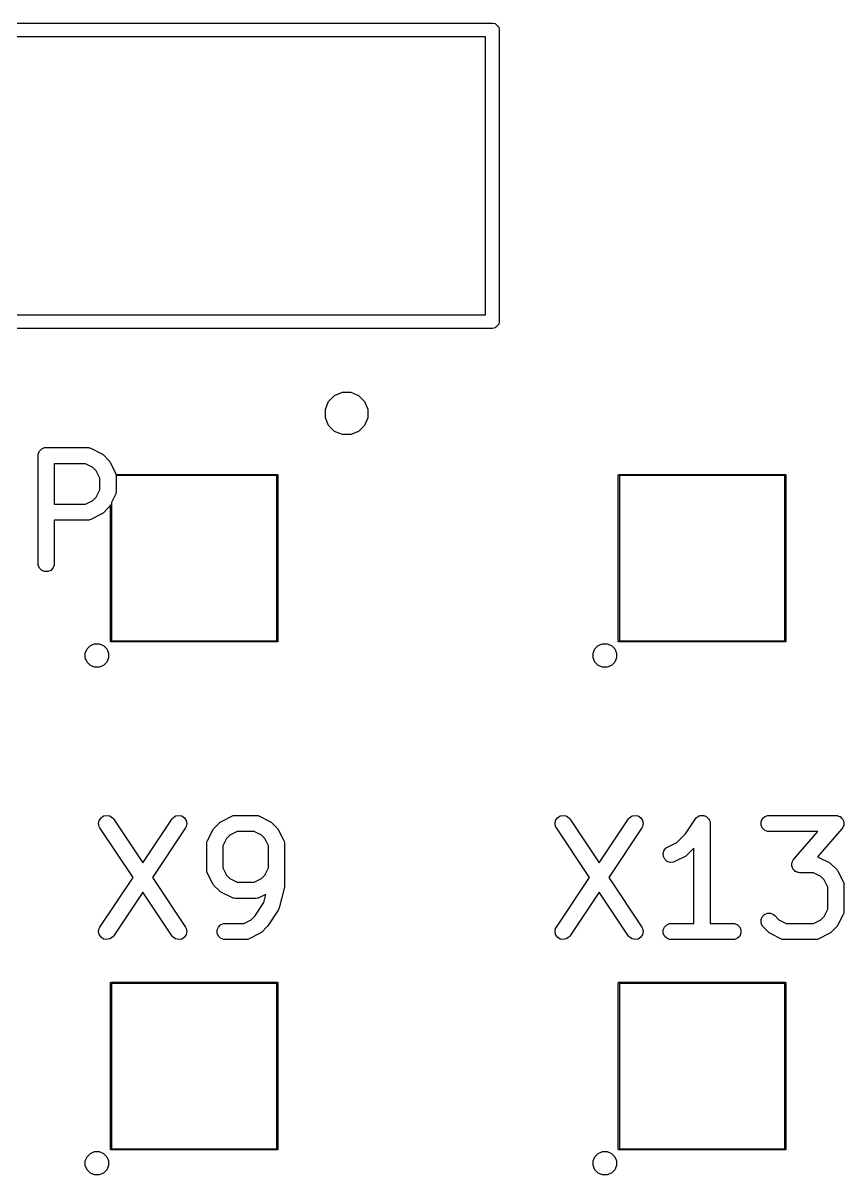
# Model space of a CAD drawing. Header units: inches. Extents: x 4.43 to 5.63, y -4.5 to -3.61.
# Drawn here: x 5.3254 to 5.6245, y -4.0259 to -3.6062 of the extents above; entities that cross this region are included whole.
import ezdxf

# ---------------------------------------------------------------- set-up
doc = ezdxf.new("R2010")
doc.units = ezdxf.units.IN
doc.header["$MEASUREMENT"] = 0
doc.layers.add('BLACK', color=250, linetype='CONTINUOUS')

msp = doc.modelspace()

# ---------------------------------------------------------------- linework, layer by layer
at = {"layer": 'BLACK', "linetype": 'CONTINUOUS'}
for p, q in [((5.09488, -3.60616), (5.49646, -3.60616)), ((5.49646, -3.60616), (5.49741, -3.60635)), ((5.49741, -3.60635), (5.49877, -3.6077)), ((5.49877, -3.6077), (5.49896, -3.60866)), ((5.49896, -3.60866), (5.49896, -3.71496)), ((5.49396, -3.61116), (5.09738, -3.61116)), ((5.49396, -3.71246), (5.49396, -3.61116)), ((5.09738, -3.71246), (5.49396, -3.71246)), ((5.49646, -3.71746), (5.09488, -3.71746)), ((5.49741, -3.71727), (5.49646, -3.71746)), ((5.49877, -3.71592), (5.49741, -3.71727)), ((5.49896, -3.71496), (5.49877, -3.71592)), ((5.43558, -3.74689), (5.43676, -3.74405)), ((5.43676, -3.74405), (5.43893, -3.74188)), ((5.43893, -3.74188), (5.44177, -3.7407)), ((5.44177, -3.7407), (5.44484, -3.7407)), ((5.44484, -3.7407), (5.44768, -3.74188)), ((5.44768, -3.74188), (5.44985, -3.74405)), ((5.44985, -3.74405), (5.45103, -3.74689)), ((5.43558, -3.74996), (5.43558, -3.74689)), ((5.45103, -3.74689), (5.45103, -3.74996)), ((5.43676, -3.7528), (5.43558, -3.74996)), ((5.45103, -3.74996), (5.44985, -3.7528)), ((5.43893, -3.75497), (5.43676, -3.7528)), ((5.44177, -3.75615), (5.43893, -3.75497)), ((5.44484, -3.75615), (5.44177, -3.75615)), ((5.44768, -3.75497), (5.44484, -3.75615)), ((5.44985, -3.7528), (5.44768, -3.75497)), ((5.33329, -3.76088), (5.33387, -3.76082)), ((5.33387, -3.76082), (5.34887, -3.76082)), ((5.34887, -3.76082), (5.34944, -3.76088)), ((5.33091, -3.76377), (5.33097, -3.7632)), ((5.33091, -3.80314), (5.33091, -3.76377)), ((5.33097, -3.7632), (5.33141, -3.76213)), ((5.33141, -3.76213), (5.33223, -3.76132)), ((5.33223, -3.76132), (5.33329, -3.76088)), ((5.34944, -3.76088), (5.34954, -3.76092)), ((5.34954, -3.76092), (5.34965, -3.76092)), ((5.34965, -3.76092), (5.35019, -3.76113)), ((5.35019, -3.76113), (5.35394, -3.76301)), ((5.35394, -3.76301), (5.35418, -3.76316)), ((5.35418, -3.76316), (5.35426, -3.76319)), ((5.35426, -3.76319), (5.35434, -3.76326)), ((5.35434, -3.76326), (5.35443, -3.76331)), ((5.35443, -3.76331), (5.35448, -3.76337)), ((5.35448, -3.76337), (5.3547, -3.76356)), ((5.3547, -3.76356), (5.35658, -3.76543)), ((5.34817, -3.76673), (5.33682, -3.76673)), ((5.33682, -3.76673), (5.33682, -3.78144)), ((5.35087, -3.76807), (5.34817, -3.76673)), ((5.35206, -3.76927), (5.35087, -3.76807)), ((5.35658, -3.76543), (5.35676, -3.76566)), ((5.35676, -3.76566), (5.35682, -3.76571)), ((5.35682, -3.76571), (5.35688, -3.7658)), ((5.35688, -3.7658), (5.35695, -3.76588)), ((5.35695, -3.76588), (5.35697, -3.76595)), ((5.35697, -3.76595), (5.35713, -3.7662)), ((5.35713, -3.7662), (5.35901, -3.76995)), ((5.35341, -3.77197), (5.35206, -3.76927)), ((5.35341, -3.7762), (5.35341, -3.77197)), ((5.35901, -3.76995), (5.35921, -3.77049)), ((5.35921, -3.77049), (5.35922, -3.7706)), ((5.35922, -3.7706), (5.35925, -3.77067)), ((5.35925, -3.77067), (5.41811, -3.77067)), ((5.3593, -3.77106), (5.35932, -3.77127)), ((5.41791, -3.77106), (5.3593, -3.77106)), ((5.35932, -3.77127), (5.35932, -3.7769)), ((5.41791, -3.8313), (5.41791, -3.77106)), ((5.41811, -3.77067), (5.41819, -3.77068)), ((5.41819, -3.77068), (5.41829, -3.77079)), ((5.41829, -3.77079), (5.41831, -3.77087)), ((5.41831, -3.77087), (5.41831, -3.8315)), ((5.54232, -3.77087), (5.54234, -3.77079)), ((5.54232, -3.8315), (5.54232, -3.77087)), ((5.54234, -3.77079), (5.54244, -3.77068)), ((5.54244, -3.77068), (5.54252, -3.77067)), ((5.54252, -3.77067), (5.60315, -3.77067)), ((5.54272, -3.77106), (5.54272, -3.8313)), ((5.60295, -3.77106), (5.54272, -3.77106)), ((5.60295, -3.8313), (5.60295, -3.77106)), ((5.60315, -3.77067), (5.60322, -3.77068)), ((5.60322, -3.77068), (5.60333, -3.77079)), ((5.60333, -3.77079), (5.60335, -3.77087)), ((5.60335, -3.77087), (5.60335, -3.8315)), ((5.35206, -3.7789), (5.35341, -3.7762)), ((5.35922, -3.77757), (5.35921, -3.77768)), ((5.35926, -3.77747), (5.35922, -3.77757)), ((5.35932, -3.7769), (5.35926, -3.77747)), ((5.33682, -3.78144), (5.34817, -3.78144)), ((5.34817, -3.78144), (5.35087, -3.78009)), ((5.35087, -3.78009), (5.35206, -3.7789)), ((5.35728, -3.78166), (5.35713, -3.78197)), ((5.35728, -3.8315), (5.35728, -3.78166)), ((5.35901, -3.77822), (5.35768, -3.78087)), ((5.35768, -3.78087), (5.35768, -3.8313)), ((5.35921, -3.77768), (5.35901, -3.77822)), ((5.35394, -3.78516), (5.35019, -3.78704)), ((5.35418, -3.785), (5.35394, -3.78516)), ((5.35426, -3.78498), (5.35418, -3.785)), ((5.35434, -3.78491), (5.35426, -3.78498)), ((5.35443, -3.78485), (5.35434, -3.78491)), ((5.35448, -3.78479), (5.35443, -3.78485)), ((5.3547, -3.78461), (5.35448, -3.78479)), ((5.35658, -3.78273), (5.3547, -3.78461)), ((5.35676, -3.78251), (5.35658, -3.78273)), ((5.35682, -3.78246), (5.35676, -3.78251)), ((5.35688, -3.78237), (5.35682, -3.78246)), ((5.35695, -3.78229), (5.35688, -3.78237)), ((5.35697, -3.78221), (5.35695, -3.78229)), ((5.35713, -3.78197), (5.35697, -3.78221)), ((5.34887, -3.78735), (5.33682, -3.78735)), ((5.33682, -3.78735), (5.33682, -3.80314)), ((5.34944, -3.78729), (5.34887, -3.78735)), ((5.34954, -3.78725), (5.34944, -3.78729)), ((5.34965, -3.78724), (5.34954, -3.78725)), ((5.35019, -3.78704), (5.34965, -3.78724)), ((5.33097, -3.80372), (5.33091, -3.80314)), ((5.33141, -3.80478), (5.33097, -3.80372)), ((5.33223, -3.8056), (5.33141, -3.80478)), ((5.33329, -3.80604), (5.33223, -3.8056)), ((5.33444, -3.80604), (5.33329, -3.80604)), ((5.33551, -3.8056), (5.33444, -3.80604)), ((5.33632, -3.80478), (5.33551, -3.8056)), ((5.33676, -3.80372), (5.33632, -3.80478)), ((5.33682, -3.80314), (5.33676, -3.80372)), ((5.3573, -3.83157), (5.35728, -3.8315)), ((5.3574, -3.83168), (5.3573, -3.83157)), ((5.35748, -3.83169), (5.3574, -3.83168)), ((5.41811, -3.83169), (5.35748, -3.83169)), ((5.35768, -3.8313), (5.41791, -3.8313)), ((5.41819, -3.83168), (5.41811, -3.83169)), ((5.41829, -3.83157), (5.41819, -3.83168)), ((5.41831, -3.8315), (5.41829, -3.83157)), ((5.54234, -3.83157), (5.54232, -3.8315)), ((5.54244, -3.83168), (5.54234, -3.83157)), ((5.54252, -3.83169), (5.54244, -3.83168)), ((5.60315, -3.83169), (5.54252, -3.83169)), ((5.54272, -3.8313), (5.60295, -3.8313)), ((5.60322, -3.83168), (5.60315, -3.83169)), ((5.60333, -3.83157), (5.60322, -3.83168)), ((5.60335, -3.8315), (5.60333, -3.83157)), ((5.34811, -3.83577), (5.34876, -3.83421)), ((5.34811, -3.83746), (5.34811, -3.83577)), ((5.34876, -3.83421), (5.34996, -3.83301)), ((5.34996, -3.83301), (5.35152, -3.83237)), ((5.35152, -3.83237), (5.35321, -3.83237)), ((5.35321, -3.83237), (5.35477, -3.83301)), ((5.35477, -3.83301), (5.35596, -3.83421)), ((5.35596, -3.83421), (5.35661, -3.83577)), ((5.35661, -3.83577), (5.35661, -3.83746)), ((5.53315, -3.83577), (5.5338, -3.83421)), ((5.53315, -3.83746), (5.53315, -3.83577)), ((5.5338, -3.83421), (5.535, -3.83301)), ((5.535, -3.83301), (5.53656, -3.83237)), ((5.53656, -3.83237), (5.53825, -3.83237)), ((5.53825, -3.83237), (5.53981, -3.83301)), ((5.53981, -3.83301), (5.541, -3.83421)), ((5.541, -3.83421), (5.54165, -3.83577)), ((5.54165, -3.83577), (5.54165, -3.83746)), ((5.34876, -3.83902), (5.34811, -3.83746)), ((5.34996, -3.84022), (5.34876, -3.83902)), ((5.35152, -3.84086), (5.34996, -3.84022)), ((5.35477, -3.84022), (5.35321, -3.84086)), ((5.35596, -3.83902), (5.35477, -3.84022)), ((5.35661, -3.83746), (5.35596, -3.83902)), ((5.5338, -3.83902), (5.53315, -3.83746)), ((5.535, -3.84022), (5.5338, -3.83902)), ((5.53656, -3.84086), (5.535, -3.84022)), ((5.53981, -3.84022), (5.53825, -3.84086)), ((5.541, -3.83902), (5.53981, -3.84022)), ((5.54165, -3.83746), (5.541, -3.83902)), ((5.35321, -3.84086), (5.35152, -3.84086)), ((5.53825, -3.84086), (5.53656, -3.84086)), ((5.35384, -3.89574), (5.3548, -3.8951)), ((5.3548, -3.8951), (5.35593, -3.89487)), ((5.35593, -3.89487), (5.35706, -3.8951)), ((5.35706, -3.8951), (5.35801, -3.89574)), ((5.38008, -3.89574), (5.38104, -3.8951)), ((5.38104, -3.8951), (5.38217, -3.89487)), ((5.38217, -3.89487), (5.3833, -3.8951)), ((5.3833, -3.8951), (5.38426, -3.89574)), ((5.40147, -3.89519), (5.40201, -3.89498)), ((5.40201, -3.89498), (5.40212, -3.89497)), ((5.40212, -3.89497), (5.40222, -3.89493)), ((5.40222, -3.89493), (5.40279, -3.89487)), ((5.40279, -3.89487), (5.41029, -3.89487)), ((5.41029, -3.89487), (5.41087, -3.89493)), ((5.41087, -3.89493), (5.41097, -3.89497)), ((5.41097, -3.89497), (5.41107, -3.89498)), ((5.41107, -3.89498), (5.41161, -3.89519)), ((5.52013, -3.89574), (5.52109, -3.8951)), ((5.52109, -3.8951), (5.52222, -3.89487)), ((5.52222, -3.89487), (5.52335, -3.8951)), ((5.52335, -3.8951), (5.52431, -3.89574)), ((5.54637, -3.89574), (5.54733, -3.8951)), ((5.54733, -3.8951), (5.54846, -3.89487)), ((5.54846, -3.89487), (5.54959, -3.8951)), ((5.54959, -3.8951), (5.55055, -3.89574)), ((5.57146, -3.89526), (5.5717, -3.8951)), ((5.5717, -3.8951), (5.57199, -3.89504)), ((5.57199, -3.89504), (5.57226, -3.89493)), ((5.57226, -3.89493), (5.57255, -3.89493)), ((5.57255, -3.89493), (5.57283, -3.89487)), ((5.57283, -3.89487), (5.57312, -3.89493)), ((5.57312, -3.89493), (5.57341, -3.89493)), ((5.57341, -3.89493), (5.57368, -3.89504)), ((5.57368, -3.89504), (5.57396, -3.8951)), ((5.57396, -3.8951), (5.57421, -3.89526)), ((5.59557, -3.89537), (5.59663, -3.89493)), ((5.59663, -3.89493), (5.59721, -3.89487)), ((5.59721, -3.89487), (5.62158, -3.89487)), ((5.62158, -3.89487), (5.62188, -3.8949)), ((5.62188, -3.8949), (5.62196, -3.8949)), ((5.62196, -3.8949), (5.62201, -3.89492)), ((5.62201, -3.89492), (5.62215, -3.89493)), ((5.62215, -3.89493), (5.6226, -3.89512)), ((5.6226, -3.89512), (5.62305, -3.89527)), ((5.35297, -3.89782), (5.3532, -3.89669)), ((5.3532, -3.89895), (5.35297, -3.89782)), ((5.3532, -3.89669), (5.35384, -3.89574)), ((5.35347, -3.89947), (5.3532, -3.89895)), ((5.35801, -3.89574), (5.35838, -3.89619)), ((5.35838, -3.89619), (5.36905, -3.91219)), ((5.36905, -3.91219), (5.37971, -3.89619)), ((5.37971, -3.89619), (5.38008, -3.89574)), ((5.38426, -3.89574), (5.3849, -3.89669)), ((5.3849, -3.89895), (5.38463, -3.89947)), ((5.3849, -3.89669), (5.38512, -3.89782)), ((5.38512, -3.89782), (5.3849, -3.89895)), ((5.39508, -3.89949), (5.39696, -3.89761)), ((5.39696, -3.89761), (5.39718, -3.89743)), ((5.39718, -3.89743), (5.39723, -3.89737)), ((5.39723, -3.89737), (5.39732, -3.89731)), ((5.39732, -3.89731), (5.3974, -3.89725)), ((5.3974, -3.89725), (5.39748, -3.89722)), ((5.39748, -3.89722), (5.39772, -3.89706)), ((5.39772, -3.89706), (5.40147, -3.89519)), ((5.41161, -3.89519), (5.41536, -3.89706)), ((5.41536, -3.89706), (5.41561, -3.89722)), ((5.41561, -3.89722), (5.41568, -3.89725)), ((5.41568, -3.89725), (5.41576, -3.89731)), ((5.41576, -3.89731), (5.41585, -3.89737)), ((5.41585, -3.89737), (5.4159, -3.89743)), ((5.4159, -3.89743), (5.41613, -3.89761)), ((5.41613, -3.89761), (5.418, -3.89949)), ((5.51926, -3.89782), (5.51949, -3.89669)), ((5.51949, -3.89895), (5.51926, -3.89782)), ((5.51949, -3.89669), (5.52013, -3.89574)), ((5.51976, -3.89947), (5.51949, -3.89895)), ((5.52431, -3.89574), (5.52467, -3.89619)), ((5.52467, -3.89619), (5.53534, -3.91219)), ((5.53534, -3.91219), (5.54601, -3.89619)), ((5.54601, -3.89619), (5.54637, -3.89574)), ((5.55055, -3.89574), (5.55119, -3.89669)), ((5.55119, -3.89895), (5.55092, -3.89947)), ((5.55119, -3.89669), (5.55142, -3.89782)), ((5.55142, -3.89782), (5.55119, -3.89895)), ((5.56679, -3.90157), (5.57038, -3.89619)), ((5.57038, -3.89619), (5.57074, -3.89574)), ((5.57038, -3.89619), (5.57038, -3.89619)), ((5.57038, -3.89619), (5.57038, -3.89619)), ((5.57038, -3.89619), (5.57038, -3.89619)), ((5.57074, -3.89574), (5.57099, -3.89558)), ((5.57099, -3.89558), (5.57119, -3.89537)), ((5.57119, -3.89537), (5.57146, -3.89526)), ((5.57421, -3.89526), (5.57448, -3.89537)), ((5.57448, -3.89537), (5.57468, -3.89558)), ((5.57468, -3.89558), (5.57492, -3.89574)), ((5.57492, -3.89574), (5.57508, -3.89598)), ((5.57508, -3.89598), (5.57529, -3.89619)), ((5.57529, -3.89619), (5.5754, -3.89645)), ((5.5754, -3.89645), (5.57556, -3.89669)), ((5.57556, -3.89669), (5.57562, -3.89698)), ((5.57562, -3.89698), (5.57573, -3.89725)), ((5.57573, -3.89725), (5.57579, -3.89782)), ((5.57579, -3.89782), (5.57579, -3.89782)), ((5.57579, -3.89782), (5.57579, -3.89783)), ((5.57579, -3.89783), (5.57579, -3.89783)), ((5.57579, -3.89783), (5.57579, -3.93424)), ((5.59431, -3.89725), (5.59475, -3.89619)), ((5.59431, -3.8984), (5.59431, -3.89725)), ((5.59475, -3.89947), (5.59431, -3.8984)), ((5.59475, -3.89619), (5.59557, -3.89537)), ((5.62305, -3.89527), (5.62313, -3.89533)), ((5.62313, -3.89533), (5.62322, -3.89537)), ((5.62322, -3.89537), (5.62356, -3.89571)), ((5.62356, -3.89571), (5.62392, -3.89603)), ((5.62392, -3.89603), (5.62396, -3.89612)), ((5.62396, -3.89612), (5.62403, -3.89619)), ((5.62403, -3.89619), (5.62422, -3.89663)), ((5.62414, -3.8993), (5.62406, -3.89942)), ((5.62429, -3.89885), (5.62414, -3.8993)), ((5.62422, -3.89663), (5.62443, -3.89706)), ((5.62447, -3.8984), (5.62429, -3.89885)), ((5.62443, -3.89706), (5.62444, -3.89716)), ((5.62444, -3.89716), (5.62447, -3.89725)), ((5.62447, -3.89725), (5.62447, -3.89773)), ((5.62447, -3.89773), (5.62451, -3.89821)), ((5.62451, -3.89821), (5.62447, -3.8983)), ((5.62447, -3.8983), (5.62447, -3.8984)), ((5.3655, -3.91751), (5.35347, -3.89947)), ((5.38463, -3.89947), (5.3726, -3.91751)), ((5.39265, -3.90401), (5.39453, -3.90026)), ((5.39453, -3.90026), (5.39468, -3.90001)), ((5.39468, -3.90001), (5.39471, -3.89994)), ((5.39471, -3.89994), (5.39478, -3.89986)), ((5.39478, -3.89986), (5.39484, -3.89977)), ((5.39484, -3.89977), (5.3949, -3.89972)), ((5.3949, -3.89972), (5.39508, -3.89949)), ((5.3996, -3.90333), (5.39825, -3.90602)), ((5.40079, -3.90213), (5.3996, -3.90333)), ((5.40349, -3.90078), (5.40079, -3.90213)), ((5.4096, -3.90078), (5.40349, -3.90078)), ((5.41229, -3.90213), (5.4096, -3.90078)), ((5.41349, -3.90333), (5.41229, -3.90213)), ((5.41484, -3.90602), (5.41349, -3.90333)), ((5.418, -3.89949), (5.41819, -3.89972)), ((5.41819, -3.89972), (5.41825, -3.89977)), ((5.41825, -3.89977), (5.41831, -3.89986)), ((5.41831, -3.89986), (5.41837, -3.89994)), ((5.41837, -3.89994), (5.4184, -3.90001)), ((5.4184, -3.90001), (5.41856, -3.90026)), ((5.41856, -3.90026), (5.42043, -3.90401)), ((5.53179, -3.91751), (5.51976, -3.89947)), ((5.55092, -3.89947), (5.53889, -3.91751)), ((5.56359, -3.90477), (5.56679, -3.90157)), ((5.59557, -3.90028), (5.59475, -3.89947)), ((5.59663, -3.90072), (5.59557, -3.90028)), ((5.59721, -3.90078), (5.59663, -3.90072)), ((5.61507, -3.90078), (5.59721, -3.90078)), ((5.60623, -3.91088), (5.61507, -3.90078)), ((5.6238, -3.89977), (5.61487, -3.90998)), ((5.62398, -3.89952), (5.6238, -3.89977)), ((5.62403, -3.89947), (5.62398, -3.89952)), ((5.62406, -3.89942), (5.62403, -3.89947)), ((5.39234, -3.90533), (5.3924, -3.90475)), ((5.39234, -3.9147), (5.39234, -3.90533)), ((5.3924, -3.90475), (5.39244, -3.90465)), ((5.39244, -3.90465), (5.39245, -3.90455)), ((5.39245, -3.90455), (5.39265, -3.90401)), ((5.39825, -3.90602), (5.39825, -3.914)), ((5.41484, -3.914), (5.41484, -3.90602)), ((5.42043, -3.90401), (5.42064, -3.90455)), ((5.42064, -3.90455), (5.42065, -3.90465)), ((5.42065, -3.90465), (5.42069, -3.90475)), ((5.42069, -3.90475), (5.42074, -3.90533)), ((5.42074, -3.90533), (5.42074, -3.92032)), ((5.55866, -3.90871), (5.55902, -3.90761)), ((5.55902, -3.90761), (5.55978, -3.90674)), ((5.55978, -3.90674), (5.56027, -3.90644)), ((5.56027, -3.90644), (5.56359, -3.90477)), ((5.56988, -3.90683), (5.56742, -3.90929)), ((5.56988, -3.93424), (5.56988, -3.90683)), ((5.55874, -3.90986), (5.55866, -3.90871)), ((5.55925, -3.91089), (5.55874, -3.90986)), ((5.56012, -3.91164), (5.55925, -3.91089)), ((5.56122, -3.91201), (5.56012, -3.91164)), ((5.56237, -3.91192), (5.56122, -3.91201)), ((5.56291, -3.91172), (5.56237, -3.91192)), ((5.56666, -3.90984), (5.56291, -3.91172)), ((5.5669, -3.90969), (5.56666, -3.90984)), ((5.56698, -3.90966), (5.5669, -3.90969)), ((5.56706, -3.90959), (5.56698, -3.90966)), ((5.56715, -3.90953), (5.56706, -3.90959)), ((5.5672, -3.90948), (5.56715, -3.90953)), ((5.56742, -3.90929), (5.5672, -3.90948)), ((5.60556, -3.91225), (5.60574, -3.91181)), ((5.60574, -3.91181), (5.6059, -3.91135)), ((5.6059, -3.91135), (5.60598, -3.91124)), ((5.60598, -3.91124), (5.606, -3.91119)), ((5.606, -3.91119), (5.60605, -3.91113)), ((5.60605, -3.91113), (5.60623, -3.91088)), ((5.61487, -3.90998), (5.6154, -3.91018)), ((5.6154, -3.91018), (5.61915, -3.91206)), ((5.3924, -3.91528), (5.39234, -3.9147)), ((5.39244, -3.91537), (5.3924, -3.91528)), ((5.39245, -3.91548), (5.39244, -3.91537)), ((5.39265, -3.91602), (5.39245, -3.91548)), ((5.39453, -3.91977), (5.39265, -3.91602)), ((5.39825, -3.914), (5.3996, -3.9167)), ((5.41349, -3.9167), (5.41484, -3.914)), ((5.60553, -3.91244), (5.60556, -3.91235)), ((5.60556, -3.91292), (5.60553, -3.91244)), ((5.60556, -3.91235), (5.60556, -3.91225)), ((5.60556, -3.9134), (5.60556, -3.91292)), ((5.6056, -3.91349), (5.60556, -3.9134)), ((5.6056, -3.91359), (5.6056, -3.91349)), ((5.60582, -3.91402), (5.6056, -3.91359)), ((5.606, -3.91447), (5.60582, -3.91402)), ((5.60607, -3.91454), (5.606, -3.91447)), ((5.60611, -3.91463), (5.60607, -3.91454)), ((5.60648, -3.91494), (5.60611, -3.91463)), ((5.60681, -3.91528), (5.60648, -3.91494)), ((5.60691, -3.91532), (5.60681, -3.91528)), ((5.60698, -3.91538), (5.60691, -3.91532)), ((5.60744, -3.91554), (5.60698, -3.91538)), ((5.60788, -3.91572), (5.60744, -3.91554)), ((5.60802, -3.91574), (5.60788, -3.91572)), ((5.60807, -3.91575), (5.60802, -3.91574)), ((5.60815, -3.91575), (5.60807, -3.91575)), ((5.60846, -3.91578), (5.60815, -3.91575)), ((5.61338, -3.91578), (5.60846, -3.91578)), ((5.61608, -3.91713), (5.61338, -3.91578)), ((5.61915, -3.91206), (5.6194, -3.91222)), ((5.6194, -3.91222), (5.61947, -3.91225)), ((5.61947, -3.91225), (5.61955, -3.91231)), ((5.61955, -3.91231), (5.61964, -3.91237)), ((5.61964, -3.91237), (5.61969, -3.91243)), ((5.61969, -3.91243), (5.61992, -3.91261)), ((5.61992, -3.91261), (5.62179, -3.91449)), ((5.62179, -3.91449), (5.62198, -3.91471)), ((5.62198, -3.91471), (5.62204, -3.91476)), ((5.62204, -3.91476), (5.62209, -3.91485)), ((5.62209, -3.91485), (5.62216, -3.91493)), ((5.62216, -3.91493), (5.62219, -3.91501)), ((5.62219, -3.91501), (5.62234, -3.91525)), ((5.62234, -3.91525), (5.62422, -3.919)), ((5.35347, -3.93556), (5.3655, -3.91751)), ((5.3726, -3.91751), (5.38463, -3.93556)), ((5.39468, -3.92002), (5.39453, -3.91977)), ((5.39471, -3.92009), (5.39468, -3.92002)), ((5.39478, -3.92017), (5.39471, -3.92009)), ((5.39484, -3.92026), (5.39478, -3.92017)), ((5.3949, -3.92031), (5.39484, -3.92026)), ((5.39508, -3.92054), (5.3949, -3.92031)), ((5.3996, -3.9167), (5.40079, -3.9179)), ((5.40079, -3.9179), (5.40349, -3.91925)), ((5.40349, -3.91925), (5.4096, -3.91925)), ((5.4096, -3.91925), (5.41229, -3.9179)), ((5.41229, -3.9179), (5.41349, -3.9167)), ((5.42074, -3.92032), (5.42073, -3.92043)), ((5.51976, -3.93556), (5.53179, -3.91751)), ((5.53889, -3.91751), (5.55092, -3.93556)), ((5.61728, -3.91832), (5.61608, -3.91713)), ((5.61863, -3.92102), (5.61728, -3.91832)), ((5.62422, -3.919), (5.62443, -3.91954)), ((5.62443, -3.91954), (5.62443, -3.91965)), ((5.62443, -3.91965), (5.62447, -3.91975)), ((5.62447, -3.91975), (5.62453, -3.92032)), ((5.62453, -3.92032), (5.62453, -3.9297)), ((5.36905, -3.92284), (5.35838, -3.93884)), ((5.37971, -3.93884), (5.36905, -3.92284)), ((5.39696, -3.92241), (5.39508, -3.92054)), ((5.39718, -3.9226), (5.39696, -3.92241)), ((5.39723, -3.92266), (5.39718, -3.9226)), ((5.39732, -3.92271), (5.39723, -3.92266)), ((5.3974, -3.92278), (5.39732, -3.92271)), ((5.39748, -3.92281), (5.3974, -3.92278)), ((5.39772, -3.92297), (5.39748, -3.92281)), ((5.40147, -3.92484), (5.39772, -3.92297)), ((5.41391, -3.92369), (5.41161, -3.92484)), ((5.41318, -3.92661), (5.41391, -3.92369)), ((5.42066, -3.92104), (5.41878, -3.92854)), ((5.42067, -3.92094), (5.42066, -3.92104)), ((5.42069, -3.9209), (5.42067, -3.92094)), ((5.42071, -3.92068), (5.42069, -3.9209)), ((5.42074, -3.92047), (5.42071, -3.92068)), ((5.42073, -3.92043), (5.42074, -3.92047)), ((5.53534, -3.92284), (5.52467, -3.93884)), ((5.54601, -3.93884), (5.53534, -3.92284)), ((5.61863, -3.929), (5.61863, -3.92102)), ((5.40201, -3.92505), (5.40147, -3.92484)), ((5.40212, -3.92505), (5.40201, -3.92505)), ((5.40222, -3.9251), (5.40212, -3.92505)), ((5.40279, -3.92515), (5.40222, -3.9251)), ((5.41029, -3.92515), (5.40279, -3.92515)), ((5.40987, -3.93157), (5.41318, -3.92661)), ((5.41087, -3.9251), (5.41029, -3.92515)), ((5.41097, -3.92505), (5.41087, -3.9251)), ((5.41107, -3.92505), (5.41097, -3.92505)), ((5.41161, -3.92484), (5.41107, -3.92505)), ((5.41878, -3.92854), (5.41866, -3.92888)), ((5.40585, -3.93424), (5.40854, -3.9329)), ((5.40854, -3.9329), (5.40987, -3.93157)), ((5.41837, -3.92946), (5.41462, -3.93509)), ((5.41854, -3.92914), (5.41837, -3.92946)), ((5.41859, -3.92908), (5.41854, -3.92914)), ((5.41861, -3.92902), (5.41859, -3.92908)), ((5.41865, -3.92895), (5.41861, -3.92902)), ((5.41866, -3.92888), (5.41865, -3.92895)), ((5.59431, -3.93287), (5.59475, -3.93181)), ((5.59431, -3.93402), (5.59431, -3.93287)), ((5.59475, -3.93181), (5.59557, -3.93099)), ((5.59557, -3.93099), (5.59663, -3.93055)), ((5.59663, -3.93055), (5.59778, -3.93055)), ((5.59778, -3.93055), (5.59885, -3.93099)), ((5.59885, -3.93099), (5.59929, -3.93136)), ((5.59929, -3.93136), (5.60083, -3.9329)), ((5.60083, -3.9329), (5.60353, -3.93424)), ((5.61338, -3.93424), (5.61608, -3.9329)), ((5.61608, -3.9329), (5.61728, -3.9317)), ((5.61728, -3.9317), (5.61863, -3.929)), ((5.62422, -3.93102), (5.62234, -3.93477)), ((5.62443, -3.93048), (5.62422, -3.93102)), ((5.62447, -3.93027), (5.62443, -3.93037)), ((5.62443, -3.93037), (5.62443, -3.93048)), ((5.62453, -3.9297), (5.62447, -3.93027)), ((5.35297, -3.9372), (5.3532, -3.93607)), ((5.3532, -3.93607), (5.35347, -3.93556)), ((5.38463, -3.93556), (5.3849, -3.93607)), ((5.3849, -3.93607), (5.38512, -3.9372)), ((5.39615, -3.93662), (5.39659, -3.93556)), ((5.39615, -3.93777), (5.39615, -3.93662)), ((5.39659, -3.93556), (5.3974, -3.93474)), ((5.3974, -3.93474), (5.39847, -3.9343)), ((5.39847, -3.9343), (5.39904, -3.93424)), ((5.39904, -3.93424), (5.40585, -3.93424)), ((5.41426, -3.93554), (5.41238, -3.93741)), ((5.41444, -3.93531), (5.41426, -3.93553)), ((5.41426, -3.93553), (5.41426, -3.93553)), ((5.41426, -3.93553), (5.41426, -3.93554)), ((5.41462, -3.93509), (5.41444, -3.93531)), ((5.41462, -3.93509), (5.41462, -3.93509)), ((5.41462, -3.93509), (5.41462, -3.93509)), ((5.51926, -3.9372), (5.51949, -3.93607)), ((5.51949, -3.93607), (5.51976, -3.93556)), ((5.55092, -3.93556), (5.55119, -3.93607)), ((5.55119, -3.93607), (5.55142, -3.9372)), ((5.55869, -3.93662), (5.55913, -3.93556)), ((5.55869, -3.93777), (5.55869, -3.93662)), ((5.55913, -3.93556), (5.55995, -3.93474)), ((5.55995, -3.93474), (5.56101, -3.9343)), ((5.56101, -3.9343), (5.56159, -3.93424)), ((5.56159, -3.93424), (5.56988, -3.93424)), ((5.57579, -3.93424), (5.58408, -3.93424)), ((5.58408, -3.93424), (5.58466, -3.9343)), ((5.58466, -3.9343), (5.58572, -3.93474)), ((5.58572, -3.93474), (5.58654, -3.93556)), ((5.58654, -3.93556), (5.58698, -3.93662)), ((5.58698, -3.93662), (5.58698, -3.93777)), ((5.59475, -3.93509), (5.59431, -3.93402)), ((5.59512, -3.93554), (5.59475, -3.93509)), ((5.59699, -3.93741), (5.59512, -3.93554)), ((5.60353, -3.93424), (5.61338, -3.93424)), ((5.62179, -3.93554), (5.61992, -3.93741)), ((5.62198, -3.93531), (5.62179, -3.93554)), ((5.62204, -3.93526), (5.62198, -3.93531)), ((5.62209, -3.93517), (5.62204, -3.93526)), ((5.62216, -3.93509), (5.62209, -3.93517)), ((5.62219, -3.93502), (5.62216, -3.93509)), ((5.62234, -3.93477), (5.62219, -3.93502)), ((5.3532, -3.93833), (5.35297, -3.9372)), ((5.35384, -3.93929), (5.3532, -3.93833)), ((5.3548, -3.93993), (5.35384, -3.93929)), ((5.35593, -3.94015), (5.3548, -3.93993)), ((5.35706, -3.93992), (5.35593, -3.94015)), ((5.35801, -3.93928), (5.35706, -3.93992)), ((5.35838, -3.93884), (5.35801, -3.93928)), ((5.38008, -3.93928), (5.37971, -3.93884)), ((5.38104, -3.93992), (5.38008, -3.93928)), ((5.38217, -3.94015), (5.38104, -3.93992)), ((5.3833, -3.93993), (5.38217, -3.94015)), ((5.38426, -3.93929), (5.3833, -3.93993)), ((5.3849, -3.93833), (5.38426, -3.93929)), ((5.38512, -3.9372), (5.3849, -3.93833)), ((5.39659, -3.93884), (5.39615, -3.93777)), ((5.3974, -3.93965), (5.39659, -3.93884)), ((5.39847, -3.94009), (5.3974, -3.93965)), ((5.39904, -3.94015), (5.39847, -3.94009)), ((5.40654, -3.94015), (5.39904, -3.94015)), ((5.40712, -3.94009), (5.40654, -3.94015)), ((5.40722, -3.94005), (5.40712, -3.94009)), ((5.40732, -3.94005), (5.40722, -3.94005)), ((5.40786, -3.93984), (5.40732, -3.94005)), ((5.41161, -3.93796), (5.40786, -3.93984)), ((5.41186, -3.93781), (5.41161, -3.93796)), ((5.41193, -3.93778), (5.41186, -3.93781)), ((5.41201, -3.93771), (5.41193, -3.93778)), ((5.4121, -3.93766), (5.41201, -3.93771)), ((5.41215, -3.9376), (5.4121, -3.93766)), ((5.41238, -3.93741), (5.41215, -3.9376)), ((5.51949, -3.93833), (5.51926, -3.9372)), ((5.52013, -3.93929), (5.51949, -3.93833)), ((5.52109, -3.93993), (5.52013, -3.93929)), ((5.52222, -3.94015), (5.52109, -3.93993)), ((5.52335, -3.93992), (5.52222, -3.94015)), ((5.52431, -3.93928), (5.52335, -3.93992)), ((5.52467, -3.93884), (5.52431, -3.93928)), ((5.54637, -3.93928), (5.54601, -3.93884)), ((5.54733, -3.93992), (5.54637, -3.93928)), ((5.54846, -3.94015), (5.54733, -3.93992)), ((5.54959, -3.93993), (5.54846, -3.94015)), ((5.55055, -3.93929), (5.54959, -3.93993)), ((5.55119, -3.93833), (5.55055, -3.93929)), ((5.55142, -3.9372), (5.55119, -3.93833)), ((5.55913, -3.93884), (5.55869, -3.93777)), ((5.55995, -3.93965), (5.55913, -3.93884)), ((5.56101, -3.94009), (5.55995, -3.93965)), ((5.56159, -3.94015), (5.56101, -3.94009)), ((5.58408, -3.94015), (5.56159, -3.94015)), ((5.58466, -3.94009), (5.58408, -3.94015)), ((5.58572, -3.93965), (5.58466, -3.94009)), ((5.58654, -3.93884), (5.58572, -3.93965)), ((5.58698, -3.93777), (5.58654, -3.93884)), ((5.59722, -3.9376), (5.59699, -3.93741)), ((5.59727, -3.93766), (5.59722, -3.9376)), ((5.59736, -3.93771), (5.59727, -3.93766)), ((5.59744, -3.93778), (5.59736, -3.93771)), ((5.59751, -3.93781), (5.59744, -3.93778)), ((5.59776, -3.93796), (5.59751, -3.93781)), ((5.60151, -3.93984), (5.59776, -3.93796)), ((5.60205, -3.94005), (5.60151, -3.93984)), ((5.60216, -3.94005), (5.60205, -3.94005)), ((5.60225, -3.94009), (5.60216, -3.94005)), ((5.60283, -3.94015), (5.60225, -3.94009)), ((5.61408, -3.94015), (5.60283, -3.94015)), ((5.61466, -3.94009), (5.61408, -3.94015)), ((5.61475, -3.94005), (5.61466, -3.94009)), ((5.61486, -3.94005), (5.61475, -3.94005)), ((5.6154, -3.93984), (5.61486, -3.94005)), ((5.61915, -3.93796), (5.6154, -3.93984)), ((5.6194, -3.93781), (5.61915, -3.93796)), ((5.61947, -3.93778), (5.6194, -3.93781)), ((5.61955, -3.93771), (5.61947, -3.93778)), ((5.61964, -3.93766), (5.61955, -3.93771)), ((5.61969, -3.9376), (5.61964, -3.93766)), ((5.61992, -3.93741), (5.61969, -3.9376)), ((5.35728, -3.95591), (5.3573, -3.95583)), ((5.35728, -4.01654), (5.35728, -3.95591)), ((5.3573, -3.95583), (5.3574, -3.95572)), ((5.3574, -3.95572), (5.35748, -3.95571)), ((5.35748, -3.95571), (5.41811, -3.95571)), ((5.35768, -3.9561), (5.35768, -4.01634)), ((5.41791, -3.9561), (5.35768, -3.9561)), ((5.41791, -4.01634), (5.41791, -3.9561)), ((5.41811, -3.95571), (5.41819, -3.95572)), ((5.41819, -3.95572), (5.41829, -3.95583)), ((5.41829, -3.95583), (5.41831, -3.95591)), ((5.41831, -3.95591), (5.41831, -4.01654)), ((5.54232, -3.95591), (5.54234, -3.95583)), ((5.54232, -4.01654), (5.54232, -3.95591)), ((5.54234, -3.95583), (5.54244, -3.95572)), ((5.54244, -3.95572), (5.54252, -3.95571)), ((5.54252, -3.95571), (5.60315, -3.95571)), ((5.54272, -3.9561), (5.54272, -4.01634)), ((5.60295, -3.9561), (5.54272, -3.9561)), ((5.60295, -4.01634), (5.60295, -3.9561)), ((5.60315, -3.95571), (5.60322, -3.95572)), ((5.60322, -3.95572), (5.60333, -3.95583)), ((5.60333, -3.95583), (5.60335, -3.95591)), ((5.60335, -3.95591), (5.60335, -4.01654)), ((5.3573, -4.01661), (5.35728, -4.01654)), ((5.3574, -4.01672), (5.3573, -4.01661)), ((5.35748, -4.01673), (5.3574, -4.01672)), ((5.41811, -4.01673), (5.35748, -4.01673)), ((5.35768, -4.01634), (5.41791, -4.01634)), ((5.41819, -4.01672), (5.41811, -4.01673)), ((5.41829, -4.01661), (5.41819, -4.01672)), ((5.41831, -4.01654), (5.41829, -4.01661)), ((5.54234, -4.01661), (5.54232, -4.01654)), ((5.54244, -4.01672), (5.54234, -4.01661)), ((5.54252, -4.01673), (5.54244, -4.01672)), ((5.60315, -4.01673), (5.54252, -4.01673)), ((5.54272, -4.01634), (5.60295, -4.01634)), ((5.60322, -4.01672), (5.60315, -4.01673)), ((5.60333, -4.01661), (5.60322, -4.01672)), ((5.60335, -4.01654), (5.60333, -4.01661)), ((5.34811, -4.02081), (5.34876, -4.01925)), ((5.34811, -4.0225), (5.34811, -4.02081)), ((5.34876, -4.01925), (5.34996, -4.01805)), ((5.34996, -4.01805), (5.35152, -4.01741)), ((5.35152, -4.01741), (5.35321, -4.01741)), ((5.35321, -4.01741), (5.35477, -4.01805)), ((5.35477, -4.01805), (5.35596, -4.01925)), ((5.35596, -4.01925), (5.35661, -4.02081)), ((5.35661, -4.02081), (5.35661, -4.0225)), ((5.53315, -4.02081), (5.5338, -4.01925)), ((5.53315, -4.0225), (5.53315, -4.02081)), ((5.5338, -4.01925), (5.535, -4.01805)), ((5.535, -4.01805), (5.53656, -4.01741)), ((5.53656, -4.01741), (5.53825, -4.01741)), ((5.53825, -4.01741), (5.53981, -4.01805)), ((5.53981, -4.01805), (5.541, -4.01925)), ((5.541, -4.01925), (5.54165, -4.02081)), ((5.54165, -4.02081), (5.54165, -4.0225)), ((5.34876, -4.02406), (5.34811, -4.0225)), ((5.34996, -4.02525), (5.34876, -4.02406)), ((5.35152, -4.0259), (5.34996, -4.02525)), ((5.35477, -4.02525), (5.35321, -4.0259)), ((5.35596, -4.02406), (5.35477, -4.02525)), ((5.35661, -4.0225), (5.35596, -4.02406)), ((5.5338, -4.02406), (5.53315, -4.0225)), ((5.535, -4.02525), (5.5338, -4.02406)), ((5.53656, -4.0259), (5.535, -4.02525)), ((5.53981, -4.02525), (5.53825, -4.0259)), ((5.541, -4.02406), (5.53981, -4.02525)), ((5.54165, -4.0225), (5.541, -4.02406)), ((5.35321, -4.0259), (5.35152, -4.0259)), ((5.53825, -4.0259), (5.53656, -4.0259))]:
    msp.add_line(p, q, dxfattribs=at)

doc.saveas('drawing.dxf')
